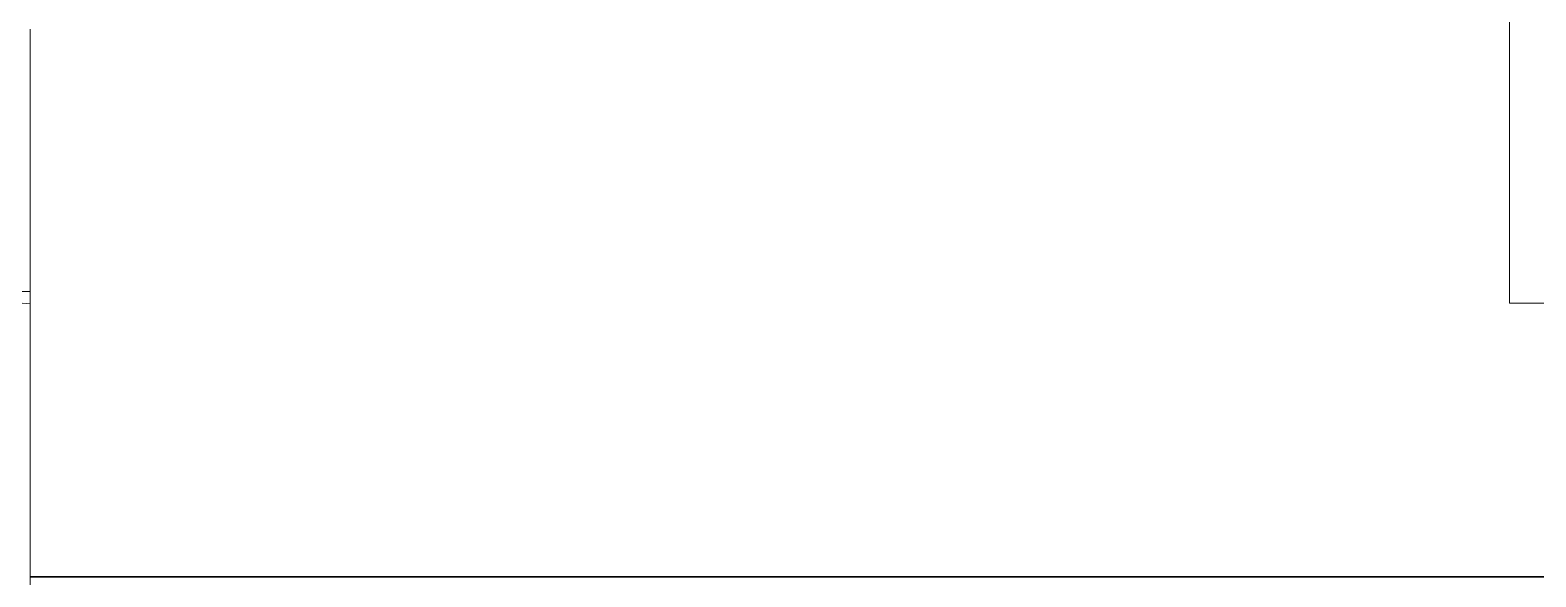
# Model space of a CAD drawing. Header units: millimetres. Extents: x -153298 to 620751, y -313239 to 250031.
# Drawn here: x 132622.9 to 132897.7, y -293996.8 to -293896.9 of the extents above; entities that cross this region are included whole.
import ezdxf

# ---------------------------------------------------------------- set-up
doc = ezdxf.new("R2010")
doc.units = ezdxf.units.MM
doc.layers.add('A-FLOR-E', color=7, linetype='Continuous', lineweight=35)
doc.layers.add('A-FLOR-HRAL', color=7, linetype='Continuous', lineweight=25)

# ---------------------------------------------------------------- blocks, each defined once
blk = doc.blocks.new('Railing - RL7_Baluster Post-V24-2120-01 ENTRANCE 1 SECTION A')
at = {"layer": 'A-FLOR-HRAL', "color": 7, "lineweight": 9}
for p, q in [((-850357.37, 102500), (-850357.37, 103600)), ((-850307.37, 102500), (-850357.37, 102500))]:
    blk.add_line(p, q, dxfattribs=at)
blk = doc.blocks.new('Railing - Railing-6650173-2120-01 ENTRANCE 1 SECTION A')
at = {"color": 7}
blk.add_blockref('Railing - RL7_Baluster Post-V24-2120-01 ENTRANCE 1 SECTION A', (0, 0), dxfattribs=at)
blk = doc.blocks.new('Railing - RL7_Baluster Post-V211-2120-01 ENTRANCE 1 SECTION A')
at = {"layer": 'A-FLOR-HRAL', "color": 7, "lineweight": 9}
for p, q in [((-850627.35, 102502.08), (-850677.35, 102502.08)), ((-850627.35, 102502.08), (-850627.35, 101450)), ((-850627.35, 101450), (-850627.35, 102502.08))]:
    blk.add_line(p, q, dxfattribs=at)
blk = doc.blocks.new('Railing - Railing-14391909-2120-01 ENTRANCE 1 SECTION A')
at = {"color": 7}
blk.add_blockref('Railing - RL7_Baluster Post-V211-2120-01 ENTRANCE 1 SECTION A', (0, 0), dxfattribs=at)
blk = doc.blocks.new('Top Rail Type - Top Rail_Internal_-14391923-2120-01 ENTRANCE 1 SECTION A')
at = {"layer": 'A-FLOR-HRAL', "color": 7, "lineweight": 9}
for p, q in [((-856478.27, 102987.4), (-850627.35, 102499.83)), ((-850627.35, 102550), (-850627.35, 102499.83)), ((-850627.35, 102499.83), (-850627.35, 102549.65))]:
    blk.add_line(p, q, dxfattribs=at)

msp = doc.modelspace()

# ---------------------------------------------------------------- linework, layer by layer
at = {"layer": 'A-FLOR-E', "color": 7}
for p, q in [((134017.88, -293996.753), (132622.9088, -293996.753)), ((132622.9088, -293996.753), (134017.88, -293996.753))]:
    msp.add_line(p, q, dxfattribs=at)

# ---------------------------------------------------------------- block references
at = {"layer": 'A-FLOR-HRAL', "color": 7, "lineweight": 9}
for name in ['Railing - Railing-6650173-2120-01 ENTRANCE 1 SECTION A', 'Top Rail Type - Top Rail_Internal_-14391923-2120-01 ENTRANCE 1 SECTION A', 'Railing - Railing-14391909-2120-01 ENTRANCE 1 SECTION A']:
    msp.add_blockref(name, (983250.2539, -396446.753), dxfattribs=at)

doc.saveas('drawing.dxf')
